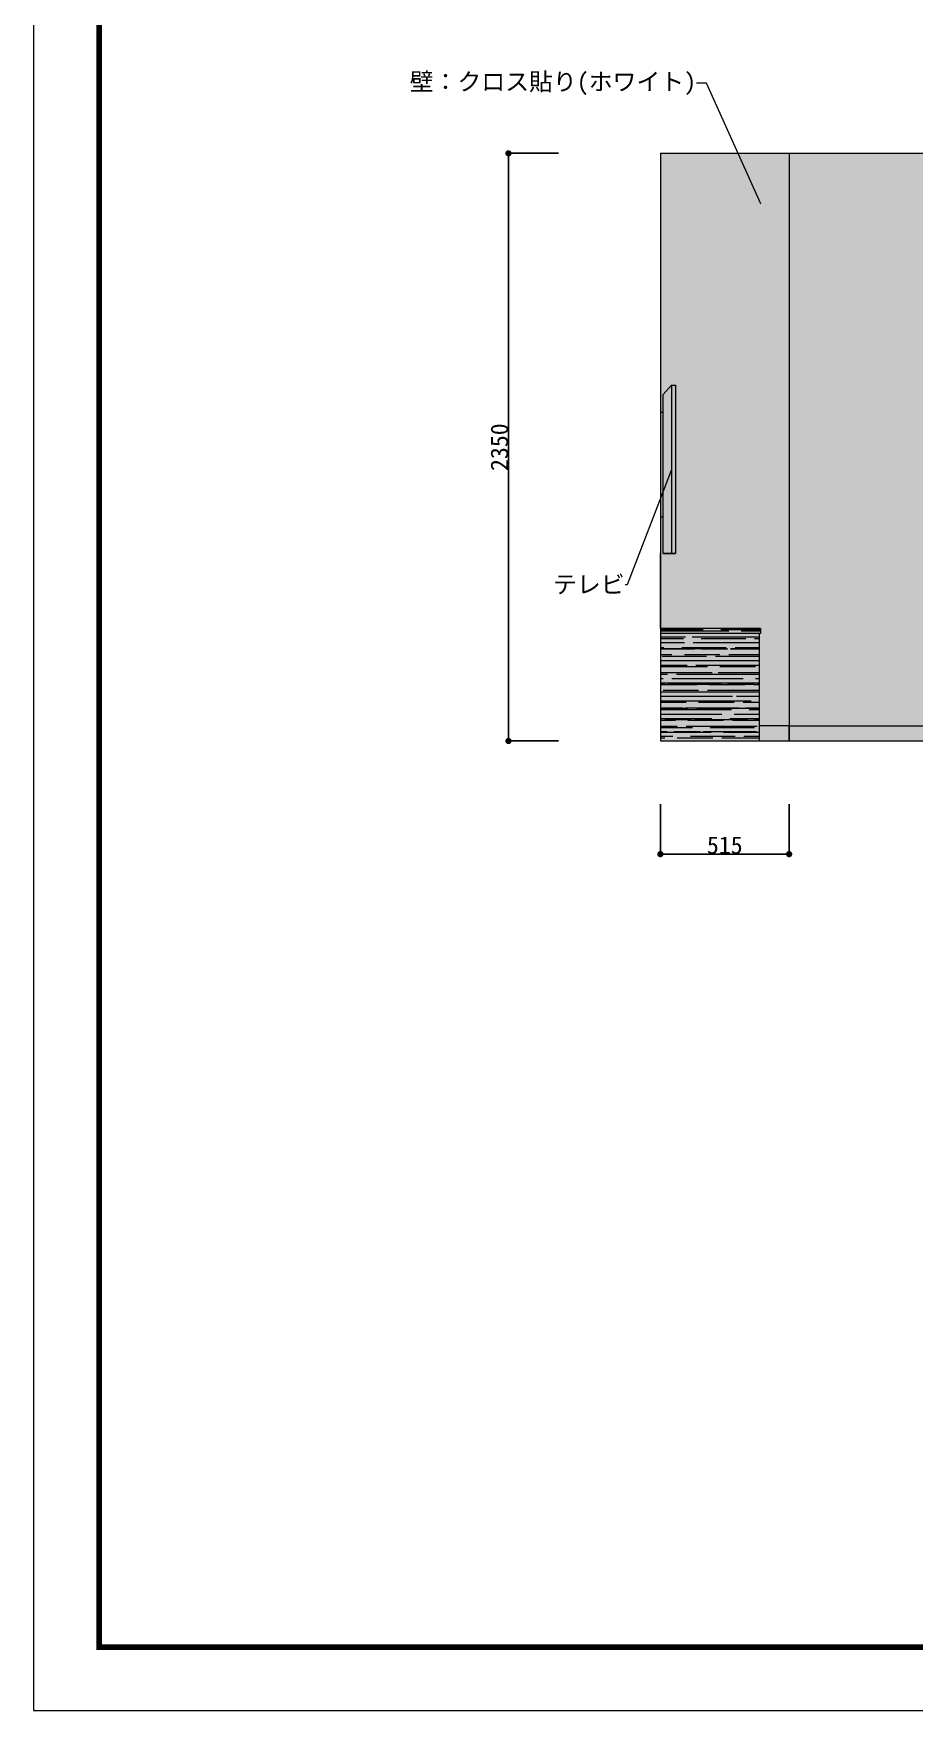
# Model space of a CAD drawing. Header units: millimetres. Extents: x -63086 to 144078, y -129912 to 13382.
# Drawn here: x 13391 to 16914, y -43624 to -36918 of the extents above; entities that cross this region are included whole.
import ezdxf
from ezdxf import colors
from ezdxf.entities.mleader import LeaderData, LeaderLine
from ezdxf.math import Vec2, Vec3

# ---------------------------------------------------------------- set-up
doc = ezdxf.new("R2010")
doc.units = ezdxf.units.MM
doc.layers.get('0').update_dxf_attribs({"lineweight": 0})
doc.layers.add('01用紙枠', color=7, linetype='Continuous', lineweight=5)
doc.layers.add('展開', color=7, linetype='Continuous', lineweight=9)
doc.layers.add('文字', color=7, linetype='Continuous')
doc.styles.get("Standard").update_dxf_attribs({"font": 'MS Mincho.ttf'})
doc.dimstyles.new('寸法', dxfattribs={"dimtxt": 70, "dimasz": 25, "dimexe": 1.5, "dimexo": 200, "dimtad": 1, "dimdec": 0, "dimtxsty": 'Standard', "dimblk": 'DOT', "dimcen": 2.5, "dimadec": 0, "dimazin": 0, "dimtfac": 1, "dimtdec": 0, "dimtmove": 0, "dimatfit": 3, "dimfxl": 200, "dimfxlon": 1, "dimarcsym": 0})

# ---------------------------------------------------------------- blocks, each defined once
blk = doc.blocks.new('_Dot')
at = {"color": 0, "linetype": 'ByBlock', "lineweight": -2}
blk.add_line((-0.5, 0), (-1, 0), dxfattribs=at)
at = {"color": 0, "linetype": 'ByBlock', "const_width": 0.5}
blk.add_lwpolyline([(-0.25, 0, 1), (0.25, 0, 1)], format="xyb", close=True, dxfattribs=at)
blk = doc.blocks.new('*D243')
at = {"layer": 'Defpoints', "color": 0, "ltscale": 10, "transparency": 16777216}
for p in [(15898.1, -39477.7), (16413.1, -39477.7), (16413.1, -40199.1)]:
    blk.add_point(p, dxfattribs=at)
at = {"layer": '展開', "color": 0, "lineweight": -2, "ltscale": 10, "transparency": 16777216}
for p, q in [((15898.1, -39999.1), (15898.1, -40200.6)), ((16413.1, -39999.1), (16413.1, -40200.6)), ((15923.1, -40199.1), (16388.1, -40199.1))]:
    blk.add_line(p, q, dxfattribs=at)
at = {"layer": '展開', "color": 0, "lineweight": -2, "ltscale": 10, "transparency": 16777216, "xscale": 25, "yscale": 25, "zscale": 25, "rotation": 180}
blk.add_blockref('_Dot', (15898.1, -40199.1), dxfattribs=at)
at = {"layer": '展開', "color": 0, "lineweight": -2, "ltscale": 10, "transparency": 16777216, "xscale": 25, "yscale": 25, "zscale": 25}
blk.add_blockref('_Dot', (16413.1, -40199.1), dxfattribs=at)
at = {"layer": '展開', "color": 0, "ltscale": 10, "transparency": 16777216, "insert": (16155.6, -40163.5), "char_height": 70, "attachment_point": 5}
blk.add_mtext('515', dxfattribs=at)
blk = doc.blocks.new('*D244')
at = {"layer": 'Defpoints', "color": 0, "ltscale": 10, "transparency": 16777216}
for p in [(15898.1, -37396.6), (15290.2, -39746.6), (15898.1, -39746.6)]:
    blk.add_point(p, dxfattribs=at)
at = {"layer": '展開', "color": 0, "lineweight": -2, "ltscale": 10, "transparency": 16777216}
for p, q in [((15490.2, -37396.6), (15288.7, -37396.6)), ((15290.2, -37421.6), (15290.2, -39721.6)), ((15490.2, -39746.6), (15288.7, -39746.6))]:
    blk.add_line(p, q, dxfattribs=at)
at = {"layer": '展開', "color": 0, "lineweight": -2, "ltscale": 10, "transparency": 16777216, "xscale": 25, "yscale": 25, "zscale": 25}
for p, rotation in [((15290.2, -37396.6), 90), ((15290.2, -39746.6), 270)]:
    blk.add_blockref('_Dot', p, dxfattribs=dict(at, rotation=rotation))
at = {"layer": '展開', "color": 0, "ltscale": 10, "transparency": 16777216, "insert": (15254.5, -38571.6), "char_height": 70, "attachment_point": 5, "rotation": 90}
blk.add_mtext('2350', dxfattribs=at)

msp = doc.modelspace()

# ---------------------------------------------------------------- hatches: boundary and pattern name
at = {"ltscale": 10, "true_color": 0x9c5e31, "transparency": 33554541}
h = msp.add_hatch(dxfattribs=at)
h.set_pattern_fill('AR-RROOF', color=25, scale=1.4)
h.set_pattern_definition([(0, (-8282.7, 3406.365), (78.232, 35.56), [533.4, -71.12, 177.8, -35.56]), (0, (-8235.404, 3424.145), (-35.56, 47.2948), [106.68, -11.7348, 213.36, -26.67]), (0, (-8264.92, 3436.591), (184.912, 23.8252), [284.48, -49.784, 142.24, -35.56])])
h.paths.add_polyline_path([(16298.0539, -39296.5576), (15898.0539, -39296.5576), (15898.0539, -39316.5576), (16298.0539, -39316.5576)])
h.paths.add_polyline_path([(16293.0539, -39316.5576), (15898.0539, -39316.5576), (15898.0539, -39746.5576), (16293.0539, -39746.5576)])
at = {"layer": '展開', "ltscale": 10, "true_color": 0xfffefa}
h = msp.add_hatch(color=7, dxfattribs=at)
h.dxf.hatch_style = 1
h.paths.add_polyline_path([(16413.0539, -37396.5576), (15898.0539, -37396.5576), (15898.0539, -38433.3285), (15909.639, -38433.3285), (15909.639, -38360.5009), (15942.639, -38324.3207), (15958.639, -38324.3207), (15958.639, -38997.3207), (15909.639, -38997.3207), (15909.639, -38851.6518), (15898.0539, -38851.6518), (15898.0539, -39296.5576), (16298.0539, -39296.5576), (16298.0539, -39316.5576), (16293.0539, -39316.5576), (16293.0539, -39686.5576), (16413.0539, -39686.5576)])
h.paths.add_polyline_path([(20552.704, -37396.5576), (16413.0539, -37396.5576), (16413.0539, -39686.5576), (20552.704, -39686.5576)])
h.paths.add_polyline_path([(17007.4361, -37809.5049), (17482.4361, -37809.5049), (17482.4361, -39009.5049), (17007.4361, -39009.5049)], flags=16)
h.paths.add_polyline_path([(17027.4361, -37829.5049), (17462.4361, -37829.5049), (17462.4361, -38989.5049), (17027.4361, -38989.5049)], flags=0)
h.paths.add_polyline_path([(17027.4361, -38409.5049), (17102.4361, -38309.5049), (17102.4361, -37904.5049), (17387.4361, -37904.5049), (17387.4361, -37929.5049), (17462.4361, -37829.5049), (17462.4361, -38989.5049), (17027.4361, -38989.5049)], flags=0)
h.paths.add_polyline_path([(17387.4361, -38889.5049), (17387.4361, -38914.5049), (17102.4361, -38914.5049), (17102.4361, -38509.5049)], flags=0)
h.paths.add_polyline_path([(19032.4361, -37809.5049), (19507.4361, -37809.5049), (19507.4361, -39009.5049), (19032.4361, -39009.5049)], flags=16)
h.paths.add_polyline_path([(19052.4361, -37829.5049), (19487.4361, -37829.5049), (19487.4361, -38989.5049), (19052.4361, -38989.5049)], flags=0)
h.paths.add_polyline_path([(19127.4361, -37929.5049), (19127.4361, -37904.5049), (19412.4361, -37904.5049), (19412.4361, -38309.5049), (19487.4361, -38409.5049), (19412.4361, -38509.5049), (19412.4361, -38914.5049), (19127.4361, -38914.5049)], flags=0)
at = {"layer": '展開', "ltscale": 10, "true_color": 0x3d3d3e, "transparency": 33554633}
h = msp.add_hatch(color=250, dxfattribs=at)
h.dxf.hatch_style = 1
h.paths.add_polyline_path([(15942.639, -38324.3207), (15909.639, -38360.5009), (15909.639, -38997.3207), (15942.639, -38997.3207)])
h.paths.add_polyline_path([(15958.639, -38324.3207), (15942.639, -38324.3207), (15942.639, -38997.3207), (15958.639, -38997.3207)])
h.paths.add_polyline_path([(15909.639, -38433.3285), (15898.0539, -38433.3285), (15898.0539, -38851.6518), (15909.639, -38851.6518)])
at = {"layer": '展開', "ltscale": 10, "true_color": 0xf0c089, "transparency": 33554607}
h = msp.add_hatch(color=31, dxfattribs=at)
h.dxf.hatch_style = 1
h.paths.add_polyline_path([(16293.0539, -39316.5576), (15898.0539, -39316.5576), (15898.0539, -39746.5576), (16293.0539, -39746.5576)])
h.paths.add_polyline_path([(16298.0539, -39296.5576), (15898.0539, -39296.5576), (15898.0539, -39316.5576), (16293.0539, -39316.5576), (16298.0539, -39316.5576)])
at = {"layer": '展開', "ltscale": 10, "true_color": 0xffffff}
h = msp.add_hatch(color=7, dxfattribs=at)
h.dxf.hatch_style = 1
h.paths.add_polyline_path([(16413.0539, -39686.5576), (16293.0539, -39686.5576), (16293.0539, -39746.5576), (16298.0539, -39746.5576), (16413.0539, -39746.5576)])
h.paths.add_polyline_path([(20552.704, -39686.5576), (16413.0539, -39686.5576), (16413.0539, -39746.5576), (20552.704, -39746.5576)])

# ---------------------------------------------------------------- linework, layer by layer
at = {"layer": '01用紙枠'}
msp.add_lwpolyline([(13390.554, -30262.4261), (13390.554, -43623.5191), (32285.0288, -43623.5191), (32285.0288, -30262.4261)], close=True, dxfattribs=at)
msp.add_lwpolyline([(13390.554, -30262.4261), (13390.554, -43623.5191), (32285.0288, -43623.5191), (32285.0288, -30262.4261)], close=True, dxfattribs=at)
at = {"layer": '01用紙枠', "const_width": 22.4934}
msp.add_lwpolyline([(13653.0698, -43370.393), (32022.513, -43370.393), (32022.513, -30515.5522), (13653.0698, -30515.5522)], close=True, dxfattribs=at)
msp.add_lwpolyline([(13653.0698, -43370.393), (32022.513, -43370.393), (32022.513, -30515.5522), (13653.0698, -30515.5522)], close=True, dxfattribs=at)
msp.add_lwpolyline([(13653.0698, -43370.393), (32022.513, -43370.393), (32022.513, -30515.5522), (13653.0698, -30515.5522)], close=True, dxfattribs=at)
at = {"layer": '01用紙枠', "lineweight": 5, "const_width": 22.4934}
msp.add_lwpolyline([(13653.0698, -43370.393), (32022.513, -43370.393), (32022.513, -30515.5522), (13653.0698, -30515.5522)], close=True, dxfattribs=at)
msp.add_lwpolyline([(13653.0698, -43370.393), (32022.513, -43370.393), (32022.513, -30515.5522), (13653.0698, -30515.5522)], close=True, dxfattribs=at)
at = {"layer": '展開', "ltscale": 10}
for p, q in [((15898.0539, -37396.5576), (20552.704, -37396.5576)), ((15898.0539, -37396.5576), (16413.0539, -37396.5576)), ((15898.0539, -37396.5576), (15898.0539, -39746.5576)), ((16413.0539, -37396.5576), (16413.0539, -39746.5576)), ((15909.639, -38433.3285), (15898.0539, -38433.3285)), ((15909.639, -38851.6518), (15898.0539, -38851.6518)), ((15898.0539, -39296.5576), (15898.0539, -38994.5013)), ((16298.0539, -39296.5576), (15898.0539, -39296.5576)), ((16298.0539, -39296.5576), (16298.0539, -39316.5576)), ((16298.0539, -39316.5576), (15898.0539, -39316.5576)), ((16298.0539, -39316.5576), (16293.0539, -39316.5576)), ((16293.0539, -39316.5576), (16293.0539, -39746.5576)), ((16413.0539, -39686.5576), (16293.0539, -39686.5576)), ((16413.0539, -39746.5576), (16413.0539, -39686.5576)), ((16413.0539, -39686.5576), (20552.704, -39686.5576)), ((15898.0539, -39746.5576), (20552.704, -39746.5576)), ((15898.0539, -39746.5576), (16298.0539, -39746.5576))]:
    msp.add_line(p, q, dxfattribs=at)
at = {"layer": '展開', "color": 250, "ltscale": 10, "true_color": 0x3d3d3e, "transparency": 33554633}
msp.add_lwpolyline([(15942.639, -38324.3207), (15958.639, -38324.3207), (15958.639, -38997.3207), (15909.639, -38997.3207), (15909.639, -38360.5009), (15942.639, -38324.3207), (15942.639, -38997.3207), (15909.639, -38997.3207), (15958.639, -38997.3207)], dxfattribs=at)

# ---------------------------------------------------------------- dimensions: what is measured, and where the dimension line sits
at = {"layer": '展開', "ltscale": 10}
dim = msp.add_linear_dim(base=(15290.1724, -39746.5576), p1=(15898.0539, -37396.5576), p2=(15898.0539, -39746.5576), angle=90, dimstyle='寸法', dxfattribs=at)
dim.commit()
dim.dimension.update_dxf_attribs({"geometry": '*D244', "text_midpoint": (15254.5474, -38571.5576)})
dim = msp.add_linear_dim(base=(16413.0539, -40199.1374), p1=(15898.0539, -39477.7084), p2=(16413.0539, -39477.7084), dimstyle='寸法', dxfattribs=at)
dim.commit()
dim.dimension.update_dxf_attribs({"geometry": '*D243', "text_midpoint": (16155.5539, -40163.5124)})

# ---------------------------------------------------------------- leaders
at = {"layer": '文字', "ltscale": 10}
ml = msp.add_multileader_mtext('Standard', dxfattribs=at)
ml.set_content('壁：クロス貼り(ホワイト)', color=256)
ml.set_leader_properties(lineweight=0)
ml.build(insert=Vec2(0, 0))
ctx = ml.context
ctx.base_point, ctx.char_height, ctx.plane_origin = Vec3(14834.8186, -37116.182), 70, Vec3(14786.4479, -37768.1374)
ctx.text_align_type = 2
notes = []
notes.append((ctx, [(1, (1, 1, 0), (16082.6216, -37116.182), (-1, 0), 39.803, [(0, [(16301.3508, -37602.4277)], 0, [])])]))
ctx.mtext.insert, ctx.mtext.width, ctx.mtext.alignment, ctx.mtext.flow_direction = Vec3(16040.8186, -37074.982), 1181.545645, 3, 5
ml = msp.add_multileader_mtext('Standard', dxfattribs=at)
ml.set_content('テレビ', color=256)
ml.set_leader_properties(lineweight=0)
ml.build(insert=Vec2(0, 0))
ctx = ml.context
ctx.base_point, ctx.char_height, ctx.plane_origin = Vec3(15457.9648, -39122.0448), 70, Vec3(16084.0661, -39798.921)
ctx.text_align_type = 2
notes.append((ctx, [(0, (1, 1, 0), (15765.1648, -39122.0448), (-1, 0), 8, [(0, [(15942.639, -38661.7717)], 0, [])])]))
ctx.mtext.insert, ctx.mtext.alignment, ctx.mtext.flow_direction = Vec3(15755.1648, -39085.4448), 3, 5
for ctx, leaders in notes:
    for number, flags, end, landing, length, lines in leaders:
        leader = LeaderData()
        leader.index, (leader.has_last_leader_line, leader.has_dogleg_vector, leader.attachment_direction) = number, flags
        leader.last_leader_point, leader.dogleg_vector, leader.dogleg_length = Vec3(end), Vec3(landing), length
        for number, points, colour, breaks in lines:
            line = LeaderLine()
            line.index, line.vertices, line.color, line.breaks = number, Vec3.list(points), colors.encode_raw_color(colour), breaks
            leader.lines.append(line)
        ctx.leaders.append(leader)

doc.saveas('drawing.dxf')
